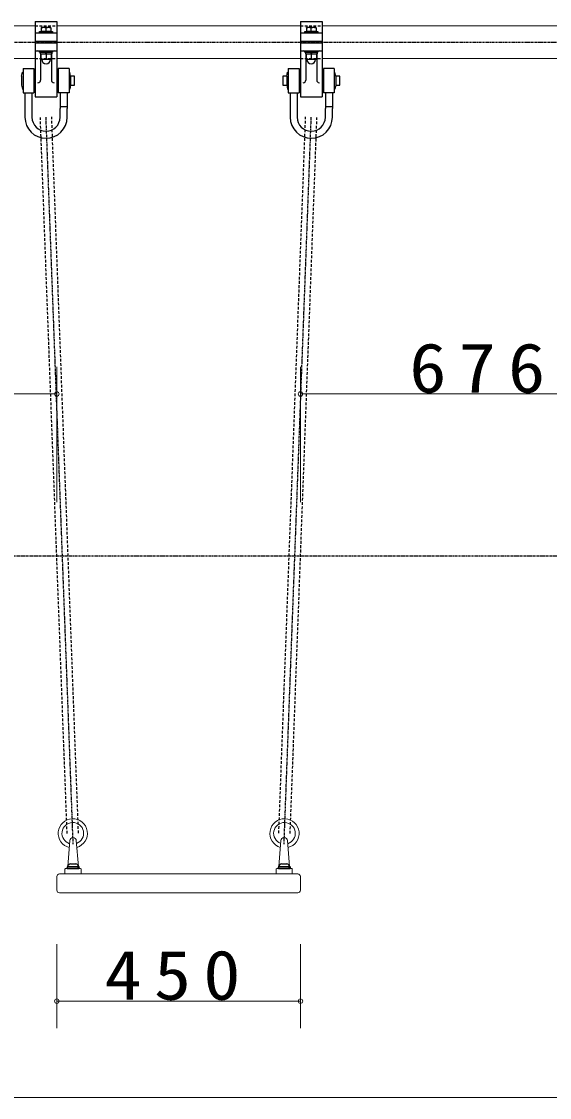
# Model space of a CAD drawing. Units: millimetres at full size. Extents: x -35408 to 50, y -49934 to 13350.
# Drawn here: x -16040 to -15065, y 2900 to 4888 of the extents above; entities that cross this region are included whole.
import ezdxf

# ---------------------------------------------------------------- set-up
doc = ezdxf.new("R2010")
doc.units = ezdxf.units.MM
doc.linetypes.add('USER2', pattern=[6, 3, -1, 1, -1])
doc.linetypes.add('USER4', pattern=[8, 5, -3])
doc.layers.add('線', color=2, linetype='Continuous', lineweight=25)
doc.layers.add('補助', color=2, linetype='Continuous', lineweight=25)
doc.styles.add('ＭＳ ゴシック', font='')
doc.styles.get('ＭＳ ゴシック').set_extended_font_data('MS Gothic')

# ---------------------------------------------------------------- blocks, each defined once
blk = doc.blocks.new('dimension_origin')
at = {"color": 0, "linetype": 'Continuous', "lineweight": -2}
blk.add_circle((0, 0), 1.25, dxfattribs=at)

msp = doc.modelspace()

# ---------------------------------------------------------------- linework, layer by layer
at = {"layer": '線', "color": 7, "lineweight": 13}
for p, q in [((-16615, 4880.25), (-16015, 4880.25)), ((-15975, 4880.25), (-15525, 4880.25)), ((-15485, 4880.25), (-14970, 4880.25)), ((-16615, 4819.75), (-16015, 4819.75)), ((-15975, 4819.75), (-15525, 4819.75)), ((-15485, 4819.75), (-14970, 4819.75)), ((-15954.712, 3326.791), (-15950.982, 3374.569)), ((-15935.288, 3326.791), (-15939.018, 3374.569)), ((-15564.712, 3326.791), (-15560.982, 3374.569)), ((-15545.288, 3326.791), (-15549.018, 3374.569)), ((-15960, 3314.302), (-15960, 3321.902)), ((-15958.8, 3323.102), (-15931.2, 3323.102)), ((-15930, 3314.302), (-15930, 3321.902)), ((-15570, 3314.302), (-15570, 3321.902)), ((-15568.8, 3323.102), (-15541.2, 3323.102)), ((-15540, 3314.302), (-15540, 3321.902)), ((-15975, 3308.102), (-15975, 3283.102)), ((-15970, 3313.102), (-15530, 3313.102)), ((-15958.8, 3313.102), (-15931.2, 3313.102)), ((-15568.8, 3313.102), (-15541.2, 3313.102)), ((-15525, 3308.102), (-15525, 3283.102)), ((-15970, 3278.102), (-15530, 3278.102)), ((-14849.3, 2900), (-17951, 2900))]:
    msp.add_line(p, q, dxfattribs=at)
at = {"layer": '線'}
for p, q in [((-16015, 4888.25), (-15975, 4888.25)), ((-16015, 4888.25), (-16015, 4749)), ((-16004, 4876.75), (-16003.5, 4877.25)), ((-16004, 4876.75), (-16004, 4869.75)), ((-15986.5, 4877.25), (-16003.5, 4877.25)), ((-15995, 4869.75), (-15995, 4876.113)), ((-15986, 4876.75), (-15986.5, 4877.25)), ((-15986, 4876.75), (-15986, 4869.75)), ((-15975, 4888.25), (-15975, 4749)), ((-15525, 4888.25), (-15485, 4888.25)), ((-15525, 4888.25), (-15525, 4749)), ((-15514, 4876.75), (-15513.5, 4877.25)), ((-15514, 4876.75), (-15514, 4869.75)), ((-15496.5, 4877.25), (-15513.5, 4877.25)), ((-15505, 4869.75), (-15505, 4876.113)), ((-15496, 4876.75), (-15496.5, 4877.25)), ((-15496, 4876.75), (-15496, 4869.75)), ((-15485, 4888.25), (-15485, 4749)), ((-16015, 4867.25), (-15975, 4867.25)), ((-16015, 4852.25), (-15975, 4852.25)), ((-16007, 4869.75), (-15983, 4869.75)), ((-16007, 4867.25), (-16007, 4869.75)), ((-16007, 4867.25), (-15983, 4867.25)), ((-15986, 4869.75), (-16004, 4869.75)), ((-15983, 4869.75), (-15983, 4867.25)), ((-15525, 4867.25), (-15485, 4867.25)), ((-15525, 4852.25), (-15485, 4852.25)), ((-15517, 4869.75), (-15493, 4869.75)), ((-15517, 4867.25), (-15517, 4869.75)), ((-15517, 4867.25), (-15493, 4867.25)), ((-15496, 4869.75), (-15514, 4869.75)), ((-15493, 4869.75), (-15493, 4867.25)), ((-16015, 4849), (-15975, 4849)), ((-16015, 4834), (-15975, 4834)), ((-16007, 4834), (-15983, 4834)), ((-16007, 4831.5), (-16007, 4834)), ((-16007, 4831.5), (-15983, 4831.5)), ((-16005.75, 4831.5), (-15984.25, 4831.5)), ((-16005.75, 4831.5), (-16005.75, 4828.5)), ((-15995.167, 4828.5), (-15995.971, 4831.5)), ((-15994.029, 4828.5), (-15994.833, 4831.5)), ((-15984.25, 4831.5), (-15984.25, 4828.5)), ((-15983, 4834), (-15983, 4831.5)), ((-15525, 4849), (-15485, 4849)), ((-15525, 4834), (-15485, 4834)), ((-15517, 4834), (-15493, 4834)), ((-15517, 4831.5), (-15517, 4834)), ((-15517, 4831.5), (-15493, 4831.5)), ((-15515.75, 4831.5), (-15494.25, 4831.5)), ((-15515.75, 4831.5), (-15515.75, 4828.5)), ((-15505.167, 4828.5), (-15505.971, 4831.5)), ((-15504.029, 4828.5), (-15504.833, 4831.5)), ((-15494.25, 4831.5), (-15494.25, 4828.5)), ((-15493, 4834), (-15493, 4831.5)), ((-16005.75, 4828.5), (-15984.25, 4828.5)), ((-16005, 4829), (-16005, 4780.084)), ((-16004.5, 4828.5), (-16004.5, 4818.789)), ((-16004.5, 4828.5), (-15985.5, 4828.5)), ((-16004.5, 4818.789), (-16004, 4818.5)), ((-16004, 4818.5), (-15986, 4818.5)), ((-16003, 4818), (-16003, 4818.5)), ((-15995, 4828.5), (-15995, 4819.637)), ((-15987, 4818), (-15987, 4818.5)), ((-15985.5, 4818.789), (-15986, 4818.5)), ((-15985.5, 4828.5), (-15985.5, 4818.789)), ((-15985, 4829), (-15985, 4780.084)), ((-15515.75, 4828.5), (-15494.25, 4828.5)), ((-15515, 4829), (-15515, 4780.084)), ((-15514.5, 4828.5), (-15514.5, 4818.789)), ((-15514.5, 4828.5), (-15495.5, 4828.5)), ((-15514.5, 4818.789), (-15514, 4818.5)), ((-15514, 4818.5), (-15496, 4818.5)), ((-15513, 4818), (-15513, 4818.5)), ((-15505, 4828.5), (-15505, 4819.637)), ((-15497, 4818), (-15497, 4818.5)), ((-15495.5, 4818.789), (-15496, 4818.5)), ((-15495.5, 4828.5), (-15495.5, 4818.789)), ((-15495, 4829), (-15495, 4780.084)), ((-16040.258, 4787.481), (-16038.724, 4794.852)), ((-16038.724, 4794.852), (-16037.5, 4794.598)), ((-16037.5, 4801.5), (-16017.5, 4801.5)), ((-16037.5, 4801.5), (-16037.5, 4756.5)), ((-16037.5, 4794.598), (-16037.5, 4763.402)), ((-16017.5, 4801.5), (-16017.5, 4756.5)), ((-15952.5, 4801.5), (-15972.5, 4801.5)), ((-15972.5, 4801.5), (-15972.5, 4756.5)), ((-15952.5, 4801.5), (-15952.5, 4756.5)), ((-15951.276, 4794.852), (-15952.5, 4794.598)), ((-15952.5, 4794.598), (-15952.5, 4763.402)), ((-15949.742, 4787.481), (-15951.276, 4794.852)), ((-15550.258, 4787.481), (-15548.724, 4794.852)), ((-15548.724, 4794.852), (-15547.5, 4794.598)), ((-15547.5, 4801.5), (-15527.5, 4801.5)), ((-15547.5, 4801.5), (-15547.5, 4756.5)), ((-15547.5, 4794.598), (-15547.5, 4763.402)), ((-15527.5, 4801.5), (-15527.5, 4756.5)), ((-15462.5, 4801.5), (-15482.5, 4801.5)), ((-15482.5, 4801.5), (-15482.5, 4756.5)), ((-15462.5, 4801.5), (-15462.5, 4756.5)), ((-15461.276, 4794.852), (-15462.5, 4794.598)), ((-15462.5, 4794.598), (-15462.5, 4763.402)), ((-15459.742, 4787.481), (-15461.276, 4794.852)), ((-16040.258, 4787.481), (-16040.258, 4770.519)), ((-16015, 4787.5), (-16017.5, 4787.5)), ((-15972.5, 4787.5), (-15975.011, 4787.5)), ((-15942.5, 4787.5), (-15949.744, 4787.5)), ((-15949.742, 4787.481), (-15949.742, 4770.519)), ((-15942.5, 4770.5), (-15942.5, 4787.5)), ((-15550.259, 4787.5), (-15557.5, 4787.5)), ((-15557.5, 4787.5), (-15557.5, 4770.5)), ((-15550.258, 4787.481), (-15550.258, 4770.519)), ((-15525, 4787.5), (-15527.5, 4787.5)), ((-15482.5, 4787.5), (-15485.011, 4787.5)), ((-15452.5, 4787.5), (-15459.744, 4787.5)), ((-15459.742, 4787.481), (-15459.742, 4770.519)), ((-15452.5, 4770.5), (-15452.5, 4787.5)), ((-16040.258, 4770.519), (-16038.724, 4763.148)), ((-16038.724, 4763.148), (-16037.5, 4763.402)), ((-16037.5, 4756.5), (-16017.5, 4756.5)), ((-16034, 4756.5), (-16034, 4711.5)), ((-16021, 4756.5), (-16021, 4711.5)), ((-16017.5, 4770.5), (-16015, 4770.5)), ((-15975.011, 4770.5), (-15972.5, 4770.5)), ((-15952.5, 4756.5), (-15972.5, 4756.5)), ((-15969, 4756.5), (-15969, 4727.5)), ((-15956, 4756.5), (-15956, 4727.5)), ((-15951.276, 4763.148), (-15952.5, 4763.402)), ((-15949.742, 4770.519), (-15951.276, 4763.148)), ((-15949.744, 4770.5), (-15942.5, 4770.5)), ((-15557.5, 4770.5), (-15550.259, 4770.5)), ((-15550.258, 4770.519), (-15548.724, 4763.148)), ((-15548.724, 4763.148), (-15547.5, 4763.402)), ((-15547.5, 4756.5), (-15527.5, 4756.5)), ((-15544, 4756.5), (-15544, 4711.5)), ((-15531, 4756.5), (-15531, 4711.5)), ((-15527.5, 4770.5), (-15525, 4770.5)), ((-15485.011, 4770.5), (-15482.5, 4770.5)), ((-15462.5, 4756.5), (-15482.5, 4756.5)), ((-15479, 4756.5), (-15479, 4727.5)), ((-15466, 4756.5), (-15466, 4727.5)), ((-15461.276, 4763.148), (-15462.5, 4763.402)), ((-15459.742, 4770.519), (-15461.276, 4763.148)), ((-15459.744, 4770.5), (-15452.5, 4770.5)), ((-16015, 4749), (-15975, 4749)), ((-15525, 4749), (-15485, 4749)), ((-15969, 4731.5), (-15956, 4731.5)), ((-15969, 4711.5), (-15969, 4727.5)), ((-15956, 4711.5), (-15956, 4727.5)), ((-15479, 4731.5), (-15466, 4731.5)), ((-15479, 4711.5), (-15479, 4727.5)), ((-15466, 4711.5), (-15466, 4727.5)), ((-15955.75, 3326.102), (-15934.25, 3326.102)), ((-15955.75, 3326.102), (-15955.75, 3323.102)), ((-15955.75, 3323.102), (-15934.25, 3323.102)), ((-15955.5, 3327.102), (-15955.5, 3326.102)), ((-15955.5, 3327.102), (-15934.5, 3327.102)), ((-15955.5, 3326.102), (-15934.5, 3326.102)), ((-15950, 3331.902), (-15940, 3331.902)), ((-15935.389, 3323.102), (-15936.192, 3326.102)), ((-15934.25, 3323.102), (-15935.054, 3326.102)), ((-15934.5, 3327.102), (-15934.5, 3326.102)), ((-15934.25, 3326.102), (-15934.25, 3323.102)), ((-15565.75, 3326.102), (-15544.25, 3326.102)), ((-15565.75, 3326.102), (-15565.75, 3323.102)), ((-15565.75, 3323.102), (-15544.25, 3323.102)), ((-15565.5, 3327.102), (-15565.5, 3326.102)), ((-15565.5, 3327.102), (-15544.5, 3327.102)), ((-15565.5, 3326.102), (-15544.5, 3326.102)), ((-15560, 3331.902), (-15550, 3331.902)), ((-15545.389, 3323.102), (-15546.192, 3326.102)), ((-15544.25, 3323.102), (-15545.054, 3326.102)), ((-15544.5, 3327.102), (-15544.5, 3326.102)), ((-15544.25, 3326.102), (-15544.25, 3323.102))]:
    msp.add_line(p, q, dxfattribs=at)
at = {"layer": '線', "color": 4, "linetype": 'USER4'}
for p, q in [((-16015, 4880.25), (-15975, 4880.25)), ((-15525, 4880.25), (-15485, 4880.25)), ((-16015, 4819.75), (-15975, 4819.75)), ((-15525, 4819.75), (-15485, 4819.75)), ((-15956.016, 3387.7), (-16005.493, 4711.108)), ((-15935.03, 3388.485), (-15984.507, 4711.892)), ((-15564.969, 3388.485), (-15515.493, 4711.892)), ((-15543.984, 3387.7), (-15494.507, 4711.108))]:
    msp.add_line(p, q, dxfattribs=at)
at = {"layer": '線', "linetype": 'USER4'}
for p, q in [((-16001, 4852.25), (-16001, 4849)), ((-15989, 4852.25), (-15989, 4849)), ((-15511, 4852.25), (-15511, 4849)), ((-15499, 4852.25), (-15499, 4849))]:
    msp.add_line(p, q, dxfattribs=at)
at = {"layer": '線', "color": 20, "linetype": 'USER2'}
for p, q in [((-17630, 4850), (-14825, 4850)), ((-15944.776, 3368.106), (-15995, 4711.5)), ((-15555.224, 3368.106), (-15505, 4711.5)), ((-11875.327, 3900), (-17774.673, 3900))]:
    msp.add_line(p, q, dxfattribs=at)
at = {"layer": '線'}
for centre, radius, start, end in [((-15999.5, 4864.641), 12.323, 68.58229, 111.41755), ((-15990.5, 4864.641), 12.323, 68.58243, 111.41757), ((-15509.5, 4864.641), 12.323, 68.58229, 111.41755), ((-15500.5, 4864.641), 12.323, 68.58243, 111.41757), ((-16010, 4829), 5, 0, 90), ((-15980, 4829), 5, 90, 180), ((-15520, 4829), 5, 0, 90), ((-15490, 4829), 5, 90, 180), ((-15999.75, 4832.508), 13.72, 249.74445, 290.25555), ((-15995, 4818), 8, 180, 0), ((-15990.25, 4832.508), 13.72, 249.74445, 290.25555), ((-15509.75, 4832.508), 13.72, 249.74445, 290.25555), ((-15505, 4818), 8, 180, 0), ((-15500.25, 4832.508), 13.72, 249.74445, 290.25555), ((-16010, 4780.084), 5, 270, 0), ((-15980, 4780.084), 5, 180, 270), ((-15520, 4780.084), 5, 270, 0), ((-15490, 4780.084), 5, 180, 270), ((-15995, 4711.5), 39, 180, 0), ((-15995, 4711.5), 26, 180, 0), ((-15505, 4711.5), 39, 180, 0), ((-15505, 4711.5), 26, 180, 0), ((-15945, 3320.622), 12.339, 113.90552, 148.31866), ((-15945, 3320.622), 12.339, 31.68134, 66.09448), ((-15555, 3320.622), 12.339, 113.90552, 148.31866), ((-15555, 3320.622), 12.339, 31.68134, 66.09448)]:
    msp.add_arc(centre, radius, start, end, dxfattribs=at)
at = {"layer": '線', "color": 7, "lineweight": 13}
for centre, radius, start, end in [((-15945.523, 3388.092), 27, 92.14107, 256.17924), ((-15945.523, 3388.092), 20, 92.14107, 252.8573), ((-15945.523, 3388.092), 27, 286.07159, 92.14107), ((-15945.523, 3388.092), 20, 290.22522, 92.14107), ((-15554.477, 3388.092), 27, 87.85894, 253.92842), ((-15554.477, 3388.092), 20, 87.85894, 249.77479), ((-15554.477, 3388.092), 20, 287.14271, 87.85894), ((-15554.477, 3388.092), 27, 283.82077, 87.85894), ((-15945, 3374.102), 6, 4.46422, 175.53578), ((-15555, 3374.102), 6, 4.46422, 175.53578), ((-15958.8, 3321.902), 1.2, 90, 180), ((-15958.7, 3327.102), 4, 270, 355.53578), ((-15931.3, 3327.102), 4, 184.46422, 270), ((-15931.2, 3321.902), 1.2, 0, 90), ((-15568.8, 3321.902), 1.2, 90, 180), ((-15568.7, 3327.102), 4, 270, 355.53578), ((-15541.3, 3327.102), 4, 184.46422, 270), ((-15541.2, 3321.902), 1.2, 0, 90), ((-15970, 3308.102), 5, 90, 180), ((-15958.8, 3314.302), 1.2, 180, 270), ((-15931.2, 3314.302), 1.2, 270, 0), ((-15568.8, 3314.302), 1.2, 180, 270), ((-15541.2, 3314.302), 1.2, 270, 0), ((-15530, 3308.102), 5, 0, 90), ((-15970, 3283.102), 5, 180, 270), ((-15530, 3283.102), 5, 270, 0)]:
    msp.add_arc(centre, radius, start, end, dxfattribs=at)
at = {"layer": '補助', "lineweight": 13}
for p, q in [((-15975.168, 4000), (-15975.168, 4250)), ((-15524.831, 4000), (-15524.831, 4250)), ((-16654.831, 4200), (-15975.168, 4200)), ((-15524.831, 4200), (-14849.3, 4200)), ((-15975, 3183.102), (-15975, 3028.102)), ((-15525, 3183.102), (-15525, 3028.102)), ((-15525, 3078.102), (-15975, 3078.102))]:
    msp.add_line(p, q, dxfattribs=at)

# ---------------------------------------------------------------- block references
at = {"layer": '補助', "lineweight": 13, "xscale": 3.33, "yscale": 3.33, "rotation": 180}
for p in [(-15975.168, 4200), (-15525, 3078.102)]:
    msp.add_blockref('dimension_origin', p, dxfattribs=at)
at = {"layer": '補助', "lineweight": 13, "xscale": 3.33, "yscale": 3.33}
for p in [(-15524.831, 4200), (-15975, 3078.102)]:
    msp.add_blockref('dimension_origin', p, dxfattribs=at)

# ---------------------------------------------------------------- texts
at = {"layer": '補助', "char_height": 91.64, "attachment_point": 8, "style": 'ＭＳ ゴシック'}
for s, insert in [('\\T1.33;\\W1.1;676', (-15187.066, 4201)), ('\\T1.33;\\W1.1;450', (-15750, 3079.102))]:
    msp.add_mtext(s, dxfattribs=dict(at, insert=insert))

doc.saveas('drawing.dxf')
